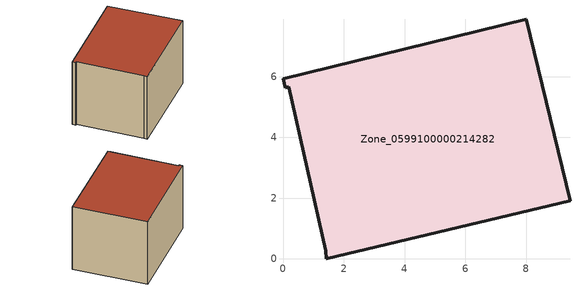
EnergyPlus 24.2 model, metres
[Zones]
Zone_0599100000214282
 floor ground (C_G): 1.43,0 1.41,0.27 0.19,5.66 0.07,5.63 0,5.93 8,7.89 9.44,1.92 z0
 wall outside (C_F): 1.43,0 9.44,1.92 8,7.89 0,5.93 0.07,5.63 0.19,5.66 1.41,0.27 1.43,0 z0:5.75
 roof outside (C_R): 1.41,0.27 1.43,0 9.44,1.92 8,7.89 0,5.93 0.07,5.63 0.19,5.66 z5.75
[BUILDING]
Pand.0599100000214282: North Axis=0; Terrain=City; Loads Convergence Tolerance Value=0.04; Temperature Convergence Tolerance Value=0.4; Solar Distribution=FullExterior; Maximum Number of Warmup Days=25; Minimum Number of Warmup Days=1
[Site:Location]
Rotterdam.The.Hague.AP_ZH_NLD Design_Conditions: Latitude=51.96; Longitude=4.45; Time Zone=1; Elevation=-4.5
[SITE:GROUNDTEMPERATURE:BUILDINGSURFACE]
18, 18, 18, 18, 18, 18, 18, 18, 18, 18, 18, 18
[MATERIAL] Thermal Absorptance=0.9; Solar Absorptance=0.7; Visible Absorptance=0.7
Name | Roughness | Thickness | Conductivity | Density | Specific Heat
G.TI.1965-1974 | MediumSmooth | 0.15 | 0.882353 | 540 | 1210
F.TI.1965-1974 | Rough | 0.3 | 0.697674 | 1920 | 840
R.TI.1965-1974 | MediumRough | 0.2 | 0.232558 | 1500 | 1000
[CONSTRUCTION]
C_G: G.TI.1965-1974
C_F: F.TI.1965-1974
C_R: R.TI.1965-1974
[ZONE]
Zone_0599100000214282: Type=1; Multiplier=1; Ceiling Height=Autocalculate; Volume=Autocalculate; Floor Area=autocalculate; Part of Total Floor Area=Yes
[ZONEINFILTRATION:DESIGNFLOWRATE]
Infil_Zone_0599100000214282: Zone or ZoneList or Space or SpaceList=Zone_0599100000214282; Schedule=AlwaysOn; Design Flow Rate Calculation Method=Flow/Area; Flow Rate per Floor Area=0.003; Constant Term Coefficient=1; Temperature Term Coefficient=0; Velocity Term Coefficient=0; Velocity Squared Term Coefficient=0
[HVACTEMPLATE:ZONE:IDEALLOADSAIRSYSTEM]
Zone_0599100000214282: Maximum Heating Supply Air Temperature=50; Minimum Cooling Supply Air Temperature=13; Maximum Heating Supply Air Humidity Ratio=0.0156; Minimum Cooling Supply Air Humidity Ratio=0.0077; Heating Limit=NoLimit; Cooling Limit=NoLimit; Dehumidification Control Type=ConstantSensibleHeatRatio; Cooling Sensible Heat Ratio=0.7; Dehumidification Setpoint=60; Humidification Control Type=None; Humidification Setpoint=30; Outdoor Air Method=None; Outdoor Air Flow Rate per Person=0.00944; Outdoor Air Flow Rate per Zone Floor Area=0; Outdoor Air Flow Rate per Zone=0; Demand Controlled Ventilation Type=None; Outdoor Air Economizer Type=NoEconomizer; Heat Recovery Type=None; Sensible Heat Recovery Effectiveness=0.7; Latent Heat Recovery Effectiveness=0.65
[ZONECONTROL:THERMOSTAT]
ThermostatControl_Zone_0599100000214282: Zone or ZoneList=Zone_0599100000214282; Control Type Schedule=DualSetpointControlType; Control 1=Thermostat_Zone_0599100000214282; Temperature Difference Between Cutout And Setpoint=0
[THERMOSTATSETPOINT:DUALSETPOINT]
Thermostat_Zone_0599100000214282: Heating Setpoint Temperature Schedule=HeatingSetpoint_Zone_0599100000214282; Cooling Setpoint Temperature Schedule=CoolingSetpoint_Zone_0599100000214282
[SCHEDULE:COMPACT]
HeatingSetpoint_Zone_0599100000214282: Through: 12/31, For: AllDays, Until: 24:00, 21
CoolingSetpoint_Zone_0599100000214282: Through: 12/31, For: AllDays, Until: 24:00, 24
DualSetpointControlType: Through: 12/31, For: AllDays, Until: 24:00, 4
AlwaysOn: Through: 12/31, For: AllDays, Until: 24:00, 1
